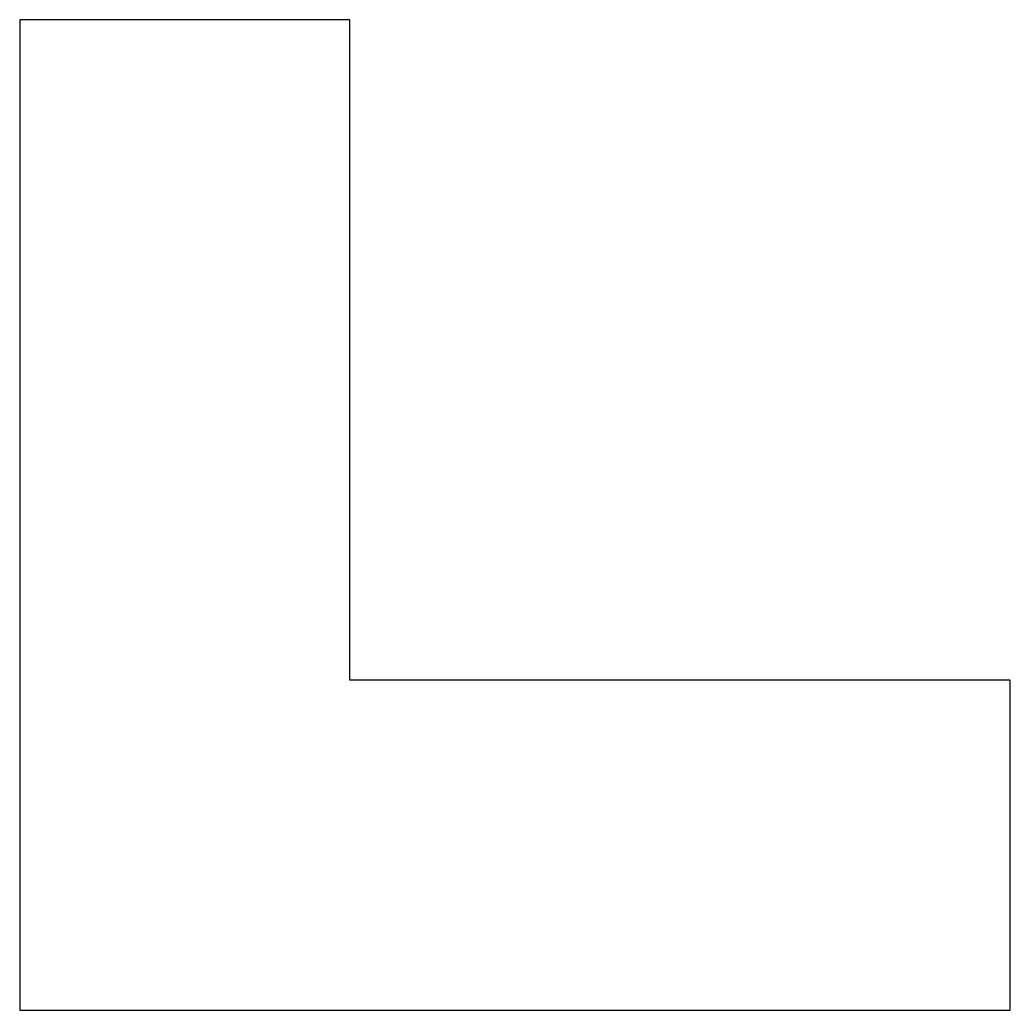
# Model space of a CAD drawing. Header units: millimetres. Extents: x -44 to 106, y -1873 to -1723.
import ezdxf

# ---------------------------------------------------------------- set-up
doc = ezdxf.new("R2010")
doc.units = ezdxf.units.MM
doc.layers.get('0').update_dxf_attribs({"linetype": 'CONTINUOUS'})

msp = doc.modelspace()

# ---------------------------------------------------------------- linework, layer by layer
msp.add_lwpolyline([(-44.21, -1722.8), (-44.21, -1872.8), (105.79, -1872.8), (105.79, -1822.8), (5.79, -1822.8), (5.79, -1722.8)], close=True)

doc.saveas('drawing.dxf')
